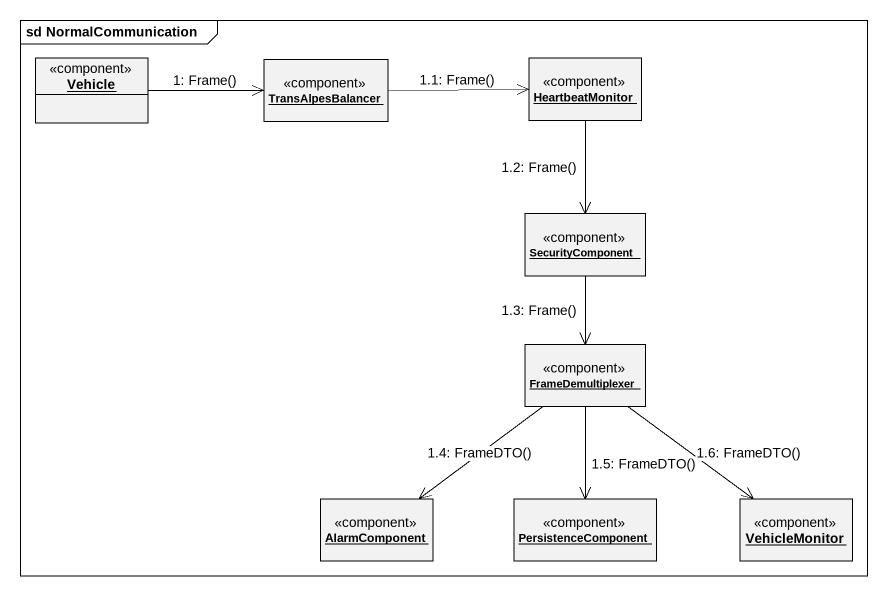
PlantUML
@startuml
mainframe sd NormalCommunication
hide circle
hide empty members
object Vehicle <<component>>
object TransAlpesBalancer <<component>>
object HeartbeatMonitor <<component>>
object SecurityComponent <<component>>
object FrameDemultiplexer <<component>>
object AlarmComponent <<component>>
object PersistenceComponent <<component>>
object VehicleMonitor <<component>>
Vehicle -right-> TransAlpesBalancer : 1: Frame()
TransAlpesBalancer -right-> HeartbeatMonitor : 1.1: Frame()
HeartbeatMonitor --> SecurityComponent : 1.2: Frame()
SecurityComponent --> FrameDemultiplexer : 1.3: Frame()
FrameDemultiplexer --> AlarmComponent : 1.4: FrameDTO()
FrameDemultiplexer --> PersistenceComponent : 1.5: FrameDTO()
FrameDemultiplexer --> VehicleMonitor : 1.6: FrameDTO()
@enduml
